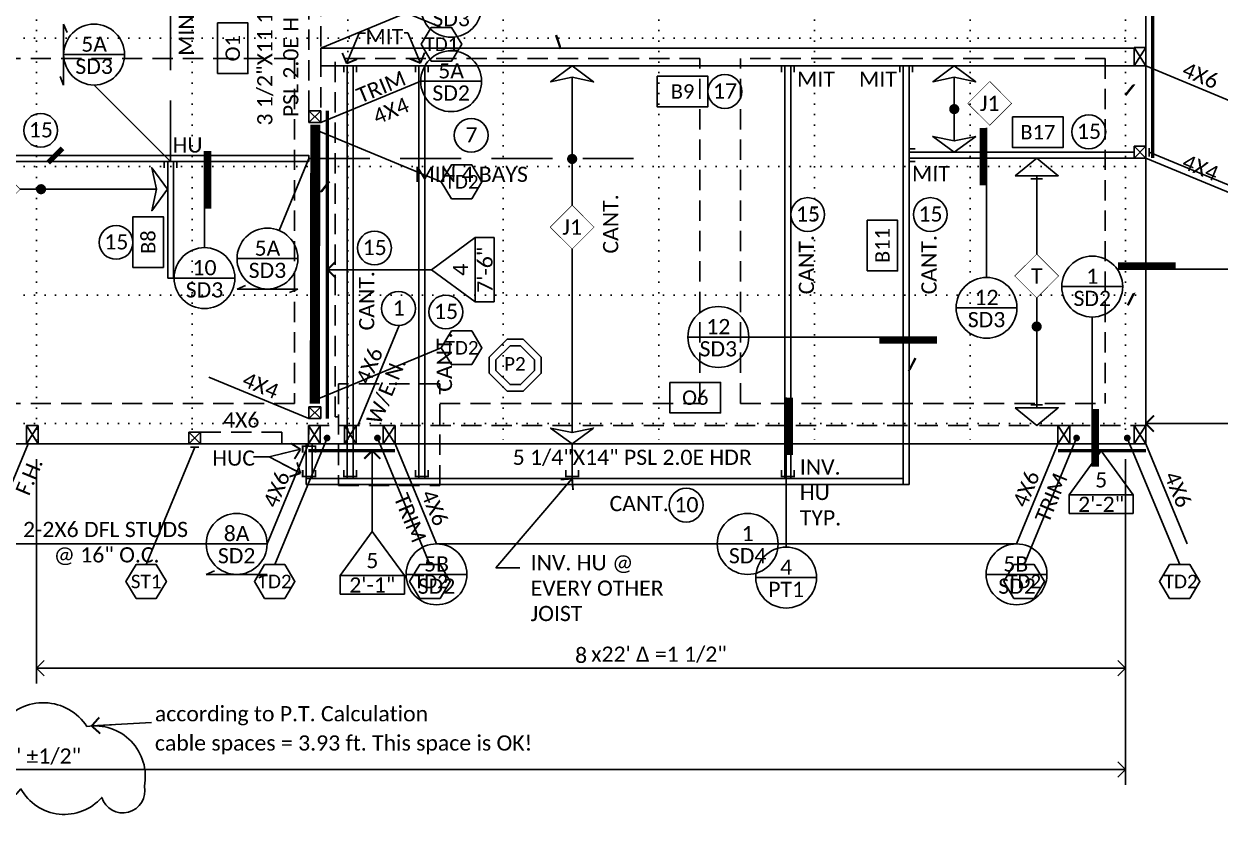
# Model space of a CAD drawing. Header units: inches. Extents: x -4772 to 8114, y -459 to 2752.
# Drawn here: x 2926.5 to 3280.2, y 1798.4 to 2033.5 of the extents above; entities that cross this region are included whole.
import ezdxf
from ezdxf.enums import TextEntityAlignment as Align

# ---------------------------------------------------------------- set-up
doc = ezdxf.new("R2010")
doc.units = ezdxf.units.IN
doc.header["$LTSCALE"] = 24
doc.header["$MEASUREMENT"] = 0
doc.set_wipeout_variables(frame=1)
for name, pattern in [('DASHED', [0.75, 0.5, -0.25]), ('DASHED2', [0.375, 0.25, -0.125]), ('DOT2', [0.125, 0, -0.125])]:
    doc.linetypes.add(name, pattern=pattern)
for name, color, linetype in [('FNDN_CABL', 4, 'DOT2'), ('FNDN_CABL_DIMS', 2, 'Continuous'), ('FNDN_FTNG', 4, 'DASHED2'), ('FNDN_SLAB', 6, 'Continuous'), ('FNDN_TEXT', 2, 'Continuous'), ('FRAME_BEAM', 5, 'Continuous'), ('FRAME_BEAR', 8, 'Continuous'), ('FRAME_BLKG', 3, 'DASHED'), ('FRAME_DROP', 5, 'DASHED'), ('FRAME_HDR', 70, 'Continuous'), ('FRAME_POST', 4, 'Continuous'), ('FRAME_SWALL', 3, 'SWALL'), ('FRAME_SWTXT', 2, 'Continuous'), ('FRAME_TEXT', 2, 'Continuous')]:
    doc.layers.add(name, color=color, linetype=linetype)
doc.styles.add('ARC-TEXT', font='CALIBRI.TTF', dxfattribs={"height": 4.5})
doc.linetypes.add('SWALL', pattern='A,0.25,0.25,["//",ARC-TEXT,S=0.015,R=0,X=0.01,Y=0.01],0.25', length=0.75)
doc.dimstyles.new('post tension', dxfattribs={"dimscale": 48, "dimtxt": 4.5, "dimasz": 0.09375, "dimexe": 0.09375, "dimexo": 0.09375, "dimgap": 0.03125, "dimtad": 1, "dimdec": 4, "dimzin": 3, "dimdsep": 46, "dimlunit": 4, "dimtxsty": 'ARC-TEXT', "dimblk": 'OPEN90', "dimcen": 0.0625, "dimclrd": 1, "dimclre": 2, "dimclrt": 2, "dimadec": 0, "dimazin": 0, "dimtfac": 1, "dimtdec": 4, "dimtmove": 2, "dimatfit": 0, "dimldrblk": 'LEADER-ARROW', "dimfxl": 1, "dimfrac": 2, "dimtzin": 3, "dimarcsym": 0})

# ---------------------------------------------------------------- blocks, each defined once
blk = doc.blocks.new('*U107')
for p, q in [((0, 3.5), (0, 0)), ((3.5, 3.5), (0, 3.5)), ((0, 0), (3.5, 0)), ((3.5, 0), (3.5, 3.5))]:
    blk.add_line(p, q)
at = {"color": 1}
for p, q in [((0, 3.5), (3.5, 0)), ((0, 0), (3.5, 3.5))]:
    blk.add_line(p, q, dxfattribs=at)
blk = doc.blocks.new('*U93')
at = {"color": 1}
blk.add_lwpolyline([(1.86, 3.68, 0.688, 0.688, 0), (0, 0, 0, 0, 0), (66.5, 22.94, 0.688, 0.688, 0), (64.64, 19.26, 0.688, 0.688, 0)], format="xyseb", dxfattribs=at)
blk = doc.blocks.new('*U94')
for p, q in [((6.08, -1.74), (6.08, 1.74)), ((72.92, -1.74), (72.92, 1.74)), ((73.79, 0), (5.21, 0))]:
    blk.add_line(p, q)
for points in [[(5.21, -6.36), (0, 0), (5.21, 6.36)], [(28.47, 0), (34.84, -6.36), (41.2, 0), (34.84, 6.36)], [(73.79, -6.36), (79, 0), (73.79, 6.36)]]:
    blk.add_lwpolyline(points, close=True)
at = {"color": 1, "const_width": 1.5}
blk.add_lwpolyline([(50.53, 0, 1), (49.03, 0, 1)], format="xyb", close=True, dxfattribs=at)
at = {"style": 'ARC-TEXT', "width": 1.00018}
blk.add_attdef('FRM', text='', height=4.5, rotation=90, dxfattribs=at).set_placement((34.84, 0), align=Align.MIDDLE_CENTER)
blk.add_wipeout([(41.2, 0), (34.84, 6.36), (28.47, 0), (34.84, -6.36)])
blk = doc.blocks.new('*U159')
at = {"color": 1}
blk.add_lwpolyline([(2.56, 3.24, 0.688, 0.688, 0), (0, 0, 0, 0, 0), (240.5, 31.92, 0.688, 0.688, 0), (237.94, 28.69, 0.688, 0.688, 0)], format="xyseb", dxfattribs=at)
blk = doc.blocks.new('*U177')
blk.add_line((108.4, 0), (3.35, 0))
for points in [[(4.69, -6.36), (4.69, -6.36), (0, 0), (4.69, 6.36), (4.69, 6.36), (3.35, 0), (4.69, -6.36)], [(41.27, 0), (47.63, -6.36), (53.99, 0), (47.63, 6.36)], [(107.06, 6.36), (107.06, 6.36), (111.75, 0), (107.06, -6.36), (107.06, -6.36), (108.4, 0), (107.06, 6.36)]]:
    blk.add_lwpolyline(points, close=True)
at = {"color": 1, "const_width": 1.5}
blk.add_lwpolyline([(28.24, 0, 1), (26.74, 0, 1)], format="xyb", close=True, dxfattribs=at)
at = {"style": 'ARC-TEXT', "width": 1.00018}
blk.add_attdef('FRM', text='', height=4.5, rotation=90, dxfattribs=at).set_placement((47.63, 0), align=Align.MIDDLE_CENTER)
blk.add_wipeout([(53.99, 0), (47.63, 6.36), (41.27, 0), (47.63, -6.36)])
blk = doc.blocks.new('*U95')
at = {"color": 1}
blk.add_lwpolyline([(-1.31, 3.91, 0.688, 0.688, 0), (0, 0, 0, 0, 0), (57.11, 119.5, 0.688, 0.688, 0), (58.43, 115.59, 0.688, 0.688, 0)], format="xyseb", dxfattribs=at)
blk = doc.blocks.new('*U100')
at = {"color": 1}
blk.add_lwpolyline([(-1.49, 3.85, 0.688, 0.688, 0), (0, 0, 0, 0, 0), (78.5, 185.5, 0.688, 0.688, 0), (79.99, 181.65, 0.688, 0.688, 0)], format="xyseb", dxfattribs=at)
blk = doc.blocks.new('*U102')
blk.add_line((69.97, 0), (3.35, 0))
for points in [[(4.69, -6.36), (4.69, -6.36), (0, 0), (4.69, 6.36), (4.69, 6.36), (3.35, 0), (4.69, -6.36)], [(16.88, 0), (23.24, -6.36), (29.61, 0), (23.24, 6.36)], [(68.63, 6.36), (68.63, 6.36), (73.32, 0), (68.63, -6.36), (68.63, -6.36), (69.97, 0), (68.63, 6.36)]]:
    blk.add_lwpolyline(points, close=True)
at = {"color": 1, "const_width": 1.5}
blk.add_lwpolyline([(36.63, 0, 1), (35.13, 0, 1)], format="xyb", close=True, dxfattribs=at)
at = {"style": 'ARC-TEXT', "width": 1.00018}
blk.add_attdef('FRM', text='', height=4.5, rotation=360, dxfattribs=at).set_placement((23.24, 0), align=Align.MIDDLE_CENTER)
blk.add_wipeout([(29.61, 0), (23.24, 6.36), (16.88, 0), (23.24, -6.36)])
blk = doc.blocks.new('TEC_STICK')
at = {"color": 1}
blk.add_line((-6, 0), (6, 0), dxfattribs=at)
at = {"color": 1, "const_width": 1.5}
blk.add_lwpolyline([(-2.12, -2.12), (2.12, 2.12)], dxfattribs=at)
blk = doc.blocks.new('TEC_BM')
blk.add_lwpolyline([(-7.5, 4.5), (7.5, 4.5), (7.5, -4.5), (-7.5, -4.5), (-7.5, 4.5)])
at = {"style": 'ARC-TEXT', "width": 1.00018}
blk.add_attdef('BM', text='', height=4.27, dxfattribs=at).set_placement((0, 0), align=Align.MIDDLE_CENTER)
blk = doc.blocks.new('TEC_KNOTE')
blk.add_circle((0, 0), 5)
at = {"style": 'ARC-TEXT', "width": 1.00018}
blk.add_attdef('NOTE', text='', height=4.5, dxfattribs=at).set_placement((0.07, 0.16), align=Align.MIDDLE_CENTER)
blk = doc.blocks.new('*U126')
for p, q in [((-3.5, 0), (-3.5, 3.5)), ((-3.5, 3.5), (0, 3.5)), ((0, 0), (-3.5, 0)), ((0, 3.5), (0, 0))]:
    blk.add_line(p, q)
at = {"color": 1}
for p, q in [((0, 3.5), (-3.5, 0)), ((0, 0), (-3.5, 3.5))]:
    blk.add_line(p, q, dxfattribs=at)
blk = doc.blocks.new('*U124')
for p, q in [((0, -1.25), (0, 1.25)), ((0, 0), (34.67, -14.36))]:
    blk.add_line(p, q)
blk = doc.blocks.new('TEC_HD_F')
blk.add_lwpolyline([(-3, -5), (3, -5), (6, 0), (3, 5), (-3, 5), (-6, 0), (-3, -5)])
at = {"style": 'ARC-TEXT'}
blk.add_attdef('HD', text='', height=4, dxfattribs=at).set_placement((0, 0), align=Align.MIDDLE_CENTER)
blk = doc.blocks.new('*U145')
blk.add_line((36, 0), (-8.2, 0))
at = {"const_width": 2}
blk.add_lwpolyline([(8.8, 1), (-8.2, 1)], dxfattribs=at)
blk = doc.blocks.new('TEC_DET')
blk.add_line((-9, 0), (9, 0))
blk.add_circle((0, 0), 9)
at = {"style": 'ARC-TEXT'}
for tag, p in [('NUM', (0, 3.08)), ('SHT', (0, -3.49))]:
    blk.add_attdef(tag, text='', height=4.5, dxfattribs=at).set_placement(p, align=Align.MIDDLE_CENTER)
blk = doc.blocks.new('*U209')
blk.add_line((47.43, 0), (-8.2, 0))
at = {"const_width": 2}
blk.add_lwpolyline([(8.8, 1), (-8.2, 1)], dxfattribs=at)
blk = doc.blocks.new('*U154')
for p, q in [((-3.5, 0), (-3.5, 3.5)), ((-3.5, 3.5), (0, 3.5)), ((0, 0), (-3.5, 0)), ((0, 3.5), (0, 0))]:
    blk.add_line(p, q)
at = {"color": 1}
for p, q in [((0, 3.5), (-3.5, 0)), ((0, 0), (-3.5, 3.5))]:
    blk.add_line(p, q, dxfattribs=at)
blk = doc.blocks.new('*U155')
for p, q in [((0, 3.5), (0, 0)), ((3.5, 3.5), (0, 3.5)), ((0, 0), (3.5, 0)), ((3.5, 0), (3.5, 3.5))]:
    blk.add_line(p, q)
at = {"color": 1}
for p, q in [((0, 3.5), (3.5, 0)), ((0, 0), (3.5, 3.5))]:
    blk.add_line(p, q, dxfattribs=at)
blk = doc.blocks.new('TEC_HDTAG')
blk.add_line((0, 0), (40.5, 0))
at = {"const_width": 1}
blk.add_lwpolyline([(-0.5, 0, 1), (0.5, 0, 1)], format="xyb", close=True, dxfattribs=at)
blk = doc.blocks.new('*U158')
for p, q in [((0, 5.5), (0, 0)), ((3.5, 5.5), (0, 5.5)), ((3.5, 0), (3.5, 5.5)), ((0, 0), (3.5, 0))]:
    blk.add_line(p, q)
at = {"color": 1}
for p, q in [((0, 5.5), (3.5, 0)), ((0, 0), (3.5, 5.5))]:
    blk.add_line(p, q, dxfattribs=at)
blk = doc.blocks.new('*U160')
blk.add_line((22.15, 0), (3.35, 0))
for points in [[(4.69, 10.49), (11.05, 4.13), (17.42, 10.49), (11.05, 16.86)], [(20.81, 6.36), (20.81, 6.36), (25.5, 0), (20.81, -6.36), (20.81, -6.36), (22.15, 0), (20.81, 6.36)]]:
    blk.add_lwpolyline(points, close=True)
at = {"color": 1, "const_width": 1.5}
blk.add_lwpolyline([(13.5, 0, 1), (12, 0, 1)], format="xyb", close=True, dxfattribs=at)
at = {"style": 'ARC-TEXT', "width": 1.00018}
blk.add_attdef('FRM', text='', height=4.5, rotation=90, dxfattribs=at).set_placement((11.05, 10.49), align=Align.MIDDLE_CENTER)
blk.add_wipeout([(17.42, 10.49), (11.05, 16.86), (4.69, 10.49), (11.05, 4.13)])
blk.add_lwpolyline([(4.69, -6.36), (4.69, -6.36), (0, 0), (4.69, 6.36), (4.69, 6.36), (3.35, 0), (4.69, -6.36)], close=True)
blk = doc.blocks.new('*U161')
for p, q in [((0, 5.5), (0, 0)), ((3.5, 5.5), (0, 5.5)), ((3.5, 0), (3.5, 5.5)), ((0, 0), (3.5, 0))]:
    blk.add_line(p, q)
at = {"color": 1}
for p, q in [((0, 5.5), (3.5, 0)), ((0, 0), (3.5, 5.5))]:
    blk.add_line(p, q, dxfattribs=at)
blk = doc.blocks.new('*U162')
for p, q in [((-3.5, 0), (-3.5, 5.5)), ((-3.5, 5.5), (0, 5.5)), ((0, 5.5), (0, 0)), ((0, 0), (-3.5, 0))]:
    blk.add_line(p, q)
at = {"color": 1}
for p, q in [((0, 5.5), (-3.5, 0)), ((0, 0), (-3.5, 5.5))]:
    blk.add_line(p, q, dxfattribs=at)
blk = doc.blocks.new('TEC_PAD')
blk.add_lwpolyline([(-7.7, 2.38), (-2.38, 7.7), (2.38, 7.7), (7.7, 2.38), (7.7, -2.38), (2.38, -7.7), (-2.38, -7.7), (-7.7, -2.38), (-7.7, 2.38)])
blk.add_lwpolyline([(-5.7, 1.55), (-1.55, 5.7), (1.55, 5.7), (5.7, 1.55), (5.7, -1.55), (1.55, -5.7), (-1.55, -5.7), (-5.7, -1.55)], close=True)
at = {"style": 'ARC-TEXT'}
blk.add_attdef('PAD', text='', height=4, dxfattribs=at).set_placement((-0.1, -1.6), align=Align.CENTER)
blk = doc.blocks.new('TEC_DRAG')
at = {"color": 3}
for p, q in [((-9, 0), (-6.52, 1.03)), ((9, 0), (6.52, -1.03))]:
    blk.add_line(p, q, dxfattribs=at)
blk.add_line((-9, 0), (9, 0))
blk = doc.blocks.new('*U175')
blk.add_line((20.36, 0), (-8.2, 0))
at = {"const_width": 2}
blk.add_lwpolyline([(8.8, 1), (-8.2, 1)], dxfattribs=at)
blk = doc.blocks.new('*U125')
for p, q in [((0, 5.5), (0, 0)), ((3.5, 5.5), (0, 5.5)), ((3.5, 0), (3.5, 5.5)), ((0, 0), (3.5, 0))]:
    blk.add_line(p, q)
at = {"color": 1}
for p, q in [((0, 5.5), (3.5, 0)), ((0, 0), (3.5, 5.5))]:
    blk.add_line(p, q, dxfattribs=at)
blk = doc.blocks.new('_Open90')
at = {"color": 0, "linetype": 'ByBlock', "lineweight": -2}
for p, q in [((0, 0), (-1, 0)), ((-0.5, 0.5), (0, 0)), ((0, 0), (-0.5, -0.5))]:
    blk.add_line(p, q, dxfattribs=at)
blk = doc.blocks.new('LEADER-ARROW')
at = {"color": 1}
blk.add_line((0, 0), (-1.3, 0), dxfattribs=at)
at = {"color": 1, "const_width": 0.125}
for points in [[(0, 0), (-0.53, 0.53)], [(0, 0), (-0.53, -0.53)]]:
    blk.add_lwpolyline(points, dxfattribs=at)
blk = doc.blocks.new('*U194')
for p, q in [((0, 5.5), (0, 0)), ((3.5, 5.5), (0, 5.5)), ((3.5, 0), (3.5, 5.5)), ((0, 0), (3.5, 0))]:
    blk.add_line(p, q)
at = {"color": 1}
for p, q in [((0, 5.5), (3.5, 0)), ((0, 0), (3.5, 5.5))]:
    blk.add_line(p, q, dxfattribs=at)
blk = doc.blocks.new('*U115')
for p, q in [((13, 9.5), (18.59, 9.5)), ((18.59, -9.5), (18.59, 9.5)), ((13, -9.5), (18.59, -9.5))]:
    blk.add_line(p, q)
at = {"flags": 128}
blk.add_lwpolyline([(13, -9.5), (13, 9.5), (0, 0)], close=True, dxfattribs=at)
at = {"style": 'ARC-TEXT'}
for tag, p in [('LENGTH', (15.85, 0)), ('NUM', (8.63, 0)), ('REF', (21.77, 0))]:
    blk.add_attdef(tag, text='', height=4.5, rotation=90, dxfattribs=at).set_placement(p, align=Align.MIDDLE_CENTER)
blk = doc.blocks.new('*U195')
for p, q in [((-3.5, 0), (-3.5, 5.5)), ((-3.5, 5.5), (0, 5.5)), ((0, 5.5), (0, 0)), ((0, 0), (-3.5, 0))]:
    blk.add_line(p, q)
at = {"color": 1}
for p, q in [((0, 5.5), (-3.5, 0)), ((0, 0), (-3.5, 5.5))]:
    blk.add_line(p, q, dxfattribs=at)
blk = doc.blocks.new('*U197')
for p, q in [((0, 3.5), (0, 0)), ((3.5, 3.5), (0, 3.5)), ((0, 0), (3.5, 0)), ((3.5, 0), (3.5, 3.5))]:
    blk.add_line(p, q)
at = {"color": 1}
for p, q in [((0, 3.5), (3.5, 0)), ((0, 0), (3.5, 3.5))]:
    blk.add_line(p, q, dxfattribs=at)
blk = doc.blocks.new('cb22')
at = {"style": 'ARC-TEXT'}
blk.add_text('x22\' Δ =1 1/2"', height=4.5, dxfattribs=at).set_placement((-24.01, 1.45))
blk = doc.blocks.new('*D233')
at = {"layer": 'DEFPOINTS', "color": 0, "transparency": 16777216}
for p in [(2930.3, 1909.31), (3252.3, 1909.31), (2930.3, 1842.99)]:
    blk.add_point(p, dxfattribs=at)
at = {"layer": 'FNDN_CABL_DIMS', "color": 2, "lineweight": -2, "transparency": 16777216}
for p, q in [((2930.3, 1904.81), (2930.3, 1838.49)), ((3252.3, 1904.81), (3252.3, 1838.49))]:
    blk.add_line(p, q, dxfattribs=at)
at = {"layer": 'FNDN_CABL_DIMS', "color": 1, "lineweight": -2, "transparency": 16777216}
blk.add_line((3247.8, 1842.99), (2934.8, 1842.99), dxfattribs=at)
at = {"layer": 'FNDN_CABL_DIMS', "color": 1, "lineweight": -2, "transparency": 16777216, "xscale": 4.5, "yscale": 4.5, "zscale": 4.5, "rotation": 180}
blk.add_blockref('_Open90', (2930.3, 1842.99), dxfattribs=at)
at = {"layer": 'FNDN_CABL_DIMS', "color": 1, "lineweight": -2, "transparency": 16777216, "xscale": 4.5, "yscale": 4.5, "zscale": 4.5}
blk.add_blockref('_Open90', (3252.3, 1842.99), dxfattribs=at)
at = {"layer": 'FNDN_CABL_DIMS', "color": 2, "transparency": 16777216, "insert": (3091.3, 1846.78), "char_height": 4.5, "attachment_point": 5, "style": 'ARC-TEXT'}
blk.add_mtext('8', dxfattribs=at)
blk = doc.blocks.new('*D238')
at = {"layer": 'DEFPOINTS', "color": 0, "transparency": 16777216}
for p in [(2562.3, 1909.31), (3252.3, 1909.31), (2562.3, 1813.07)]:
    blk.add_point(p, dxfattribs=at)
at = {"layer": 'FNDN_CABL_DIMS', "color": 2, "lineweight": -2, "transparency": 16777216}
for p, q in [((2562.3, 1904.81), (2562.3, 1808.57)), ((3252.3, 1904.81), (3252.3, 1808.57))]:
    blk.add_line(p, q, dxfattribs=at)
at = {"layer": 'FNDN_CABL_DIMS', "color": 1, "lineweight": -2, "transparency": 16777216}
blk.add_line((3247.8, 1813.07), (2566.8, 1813.07), dxfattribs=at)
at = {"layer": 'FNDN_CABL_DIMS', "color": 1, "lineweight": -2, "transparency": 16777216, "xscale": 4.5, "yscale": 4.5, "zscale": 4.5, "rotation": 180}
blk.add_blockref('_Open90', (2562.3, 1813.07), dxfattribs=at)
at = {"layer": 'FNDN_CABL_DIMS', "color": 1, "lineweight": -2, "transparency": 16777216, "xscale": 4.5, "yscale": 4.5, "zscale": 4.5}
blk.add_blockref('_Open90', (3252.3, 1813.07), dxfattribs=at)
at = {"layer": 'FNDN_CABL_DIMS', "color": 2, "transparency": 16777216, "insert": (2907.3, 1816.89), "char_height": 4.5, "attachment_point": 5, "style": 'ARC-TEXT'}
blk.add_mtext('15 SPACE AT 3\'-10" %%P1/2"', dxfattribs=at)

msp = doc.modelspace()

# ---------------------------------------------------------------- linework, layer by layer
at = {"layer": 'FNDN_CABL'}
for points in [[(2976.29679, 2149.31243), (2976.29679, 1909.31243)], [(3022.29679, 2149.31243), (3022.29679, 1909.31243)], [(3068.29679, 2149.31243), (3068.29679, 1909.31243)], [(3114.29679, 2149.31243), (3114.29679, 1909.31243)], [(3160.29679, 2149.31243), (3160.29679, 1909.31243)], [(3252.29679, 2149.31243), (3252.29679, 1909.31243)], [(3258.29679, 2029.31243), (2556.29679, 2029.31243)]]:
    msp.add_lwpolyline(points, dxfattribs=at)
at = {"layer": 'FNDN_FTNG'}
for p, q in [((3006.54679, 2023.31243), (2864.42522, 2023.31243)), ((3006.54679, 2023.31243), (3006.54679, 1921.31243)), ((3018.54679, 1917.31243), (3018.54679, 2023.31243)), ((3126.42179, 2023.31243), (3018.54679, 2023.31243)), ((3126.42179, 1921.31243), (3126.42179, 2023.31243)), ((3138.42179, 1921.31243), (3138.42179, 2023.31243)), ((3246.29679, 2023.31243), (3138.42179, 2023.31243)), ((3246.29679, 2023.31243), (3246.29679, 1921.31243)), ((3006.54679, 1921.31243), (2897.76735, 1921.31243)), ((3018.54679, 1917.31243), (3019.54679, 1917.31243))]:
    msp.add_line(p, q, dxfattribs=at)
msp.add_lwpolyline([(3049.54679, 1927.06243), (3019.54679, 1927.06243), (3019.54679, 1897.06243), (3049.54679, 1897.06243)], close=True, dxfattribs=at)
at = {"layer": 'FNDN_SLAB'}
msp.add_line((3258.29679, 2149.31243), (3258.29679, 1909.31243), dxfattribs=at)
at = {"layer": 'FNDN_TEXT', "color": 6}
msp.add_lwpolyline([(2894.46485, 1827.02776, 0.52056705), (2869.27416, 1823.25187, 0.52056705), (2869.27416, 1823.25187, 0.52056705), (2862.34672, 1823.56653, 0.52056705), (2852.9002, 1801.22578, 0.52056705), (2852.9002, 1801.22578, 0.529209478), (2875.57182, 1809.22069, 0.52056705), (2875.57182, 1809.22069, 0.52056705), (2900.76254, 1808.90603, 0.52056705), (2900.76254, 1808.90603, 0.52056705), (2925.63833, 1807.33274, 0.52056705), (2925.63833, 1807.33274, 0.52056705), (2949.5695, 1804.81546, 0.52056705), (2949.5695, 1804.81546, 0.95971887), (2962.16485, 1808.14827, 0.52056705), (2962.16485, 1808.14827, 0.52056705), (2945.16113, 1825.76914, 0.52056705), (2945.16113, 1825.76914, 0.52056705), (2919.97044, 1826.71311, 0.52056705), (2919.97044, 1826.71311, 0.52056705)], format="xyb", close=True, dxfattribs=at)
at = {"layer": 'FRAME_BEAR', "linetype": 'Continuous', "const_width": 3}
msp.add_lwpolyline([(3012.71109, 2003.71226), (3012.54679, 1921.22445)], dxfattribs=at)
at = {"layer": 'FRAME_BLKG', "linetype": 'DASHED', "ltscale": 1.5}
msp.add_line((2969.92179, 1992.81243), (2969.92179, 2088.81243), dxfattribs=at)
at = {"layer": 'FRAME_DROP', "linetype": 'DASHED2'}
for points in [[(3014.29679, 2041.81243), (3014.29679, 2007.81243), (3010.79679, 2007.81243), (3010.79679, 2041.81243), (3014.29679, 2041.81243)], [(3010.79679, 1914.81243), (3258.29679, 1914.81243), (3258.29679, 1909.31243), (3010.6863, 1909.31243), (3010.79679, 1914.81243)]]:
    msp.add_lwpolyline(points, dxfattribs=at)
at = {"layer": 'FRAME_HDR'}
for points in [[(3022.17179, 1899.06243), (3022.17179, 2021.06243), (3023.92179, 2021.06243), (3023.92179, 1899.06243), (3022.17179, 1899.06243)], [(3045.04674, 1899.06243), (3045.04674, 2021.06243), (3043.29674, 2021.06243), (3043.29674, 1899.06243), (3045.04674, 1899.06243)], [(3153.29697, 1899.06243), (3153.29697, 2021.06243), (3151.54697, 2021.06243), (3151.54697, 1899.06243), (3153.29697, 1899.06243)], [(3188.29679, 1897.31243), (3188.29679, 2021.06243), (3186.54679, 2021.06243), (3186.54679, 1897.31243), (3188.29679, 1897.31243)], [(3010.79679, 1992.81243), (2895.7263, 1992.81243), (2895.7263, 1994.56243), (3010.79679, 1994.56243), (3010.79679, 1992.81243)], [(2969.04679, 1958.31243), (2969.04679, 1992.81243), (2970.79679, 1992.81243), (2970.79679, 1958.31243), (2969.04679, 1958.31243)], [(3010.04679, 1899.06243), (3010.04679, 1909.3077), (3011.79679, 1909.3077), (3011.79679, 1899.06243), (3010.04679, 1899.06243)], [(3010.04679, 1897.31243), (3186.54679, 1897.31243), (3186.54679, 1899.06243), (3010.04679, 1899.06243), (3010.04679, 1897.31243)]]:
    msp.add_lwpolyline(points, dxfattribs=at)
at = {"layer": 'FRAME_HDR', "linetype": 'DASHED2'}
msp.add_lwpolyline([(2978.79679, 1912.81243), (3002.79679, 1912.81243), (3002.79679, 1909.31243), (2978.79679, 1909.31243), (2978.79679, 1912.81243)], dxfattribs=at)
at = {"layer": 'FRAME_SWALL', "linetype": 'DASHED2', "const_width": 1}
for points in [[(3260.29679, 1993.81243), (3260.29679, 2149.31243)], [(3016.29679, 2007.81243), (3016.29679, 1916.81243)], [(3010.6863, 1907.31243), (3036.29679, 1907.31243)], [(3232.29679, 1907.31243), (3258.29679, 1907.31243)]]:
    msp.add_lwpolyline(points, dxfattribs=at)
at = {"layer": 'FRAME_TEXT'}
for p, q in [((3014.29679, 2026.31243), (3043.86094, 2038.5583)), ((3258.29679, 2021.06243), (3287.86094, 2008.81656)), ((3014.29679, 2004.31243), (3043.86094, 2016.5583)), ((2969.92179, 1992.81243), (2947.29437, 2015.43985)), ((3010.79679, 1993.68743), (3001.99507, 1972.4382)), ((3258.29679, 1993.81243), (3287.86094, 1981.56656)), ((3037.54266, 1944.37658), (3025.29679, 1914.81243)), ((3010.79679, 1916.81243), (2981.23265, 1929.0583)), ((2927.79679, 1909.31243), (2921.67386, 1894.53036)), ((2998.44043, 1879.74829), (3010.6863, 1909.31243)), ((3010.6863, 1909.31243), (2998.44043, 1879.74829)), ((3036.29679, 1909.31243), (3048.54266, 1879.74829)), ((3232.29679, 1909.31243), (3220.05092, 1879.74829)), ((3258.29679, 1909.31243), (3270.54266, 1879.74829)), ((2880.55092, 1879.74829), (2998.44043, 1879.74829)), ((3048.54266, 1879.74829), (3220.05092, 1879.74829))]:
    msp.add_line(p, q, dxfattribs=at)
at = {"layer": 'FRAME_TEXT', "const_width": 0.5}
for points in [[(3024.92179, 2019.18743), (3024.92179, 2021.06243), (3021.17179, 2021.06243), (3021.17179, 2019.18743)], [(3046.04674, 2019.18743), (3046.04674, 2021.06243), (3042.29674, 2021.06243), (3042.29674, 2019.18743)], [(3154.29697, 2019.18743), (3154.29697, 2021.06243), (3150.54697, 2021.06243), (3150.54697, 2019.18743)], [(3189.29679, 2019.18743), (3189.29679, 2021.06243), (3185.54679, 2021.06243), (3185.54679, 2019.18743)], [(3190.17179, 1996.56243), (3188.29679, 1996.56243), (3188.29679, 1992.81243), (3190.17179, 1992.81243)], [(3008.96853, 1906.77509), (3008.96853, 1908.65009), (3012.71853, 1908.65009), (3012.71853, 1906.77509)], [(3008.96853, 1901.59505), (3008.96853, 1899.72005), (3012.71853, 1899.72005), (3012.71853, 1901.59505)], [(3021.17179, 1901.59505), (3021.17179, 1899.72005), (3024.92179, 1899.72005), (3024.92179, 1901.59505)], [(3042.29674, 1901.59505), (3042.29674, 1899.72005), (3046.04674, 1899.72005), (3046.04674, 1901.59505)], [(3086.77058, 1901.59505), (3086.77058, 1899.72005), (3090.52058, 1899.72005), (3090.52058, 1901.59505)], [(3150.54697, 1901.59505), (3150.54697, 1899.72005), (3154.29697, 1899.72005), (3154.29697, 1901.59505)]]:
    msp.add_lwpolyline(points, dxfattribs=at)

# ---------------------------------------------------------------- block references
at = {"layer": 'FNDN_CABL_DIMS'}
msp.add_blockref('cb22', (3118.29679, 1843.45364), dxfattribs=at)
at = {"layer": 'FNDN_TEXT'}
for name, p, rotation in [('TEC_HDTAG', (3012.58164, 2047.98693), 337.4999999999998), ('TEC_HDTAG', (3012.54679, 2002.31243), 337.5000000053806), ('*U145', (3151.93376, 1914.80013), 270), ('TEC_HDTAG', (3016.1863, 1911.06243), 247.5000000034912), ('TEC_HDTAG', (3237.79679, 1911.06243), 247.5000000000003), ('*U124', (2977.04679, 1908.31243), 270.0000000048457)]:
    msp.add_blockref(name, p, dxfattribs=dict(at, rotation=rotation))
for name, p, values in [('TEC_HD_F', (3049.99876, 2027.48825), {'HD': 'TD1'}), ('TEC_HD_F', (3055.96391, 1986.81375), {'HD': 'TD2'}), ('TEC_PAD', (3071.82687, 1932.58473), {'PAD': 'P2'}), ('TEC_DET', (3151.93376, 1869.80013), {'NUM': '4', 'SHT': 'PT1'}), ('TEC_HD_F', (2962.6872, 1868.64531), {'HD': 'ST1'}), ('TEC_HD_F', (3000.68762, 1868.64531), {'HD': 'TD2'}), ('TEC_HD_F', (3222.29811, 1868.64531), {'HD': 'TD2'})]:
    msp.add_blockref(name, p, dxfattribs=at).add_auto_attribs(values)
msp.add_blockref('*U124', (3259.29679, 1995.56243), dxfattribs=at)
ref = msp.add_blockref('TEC_HD_F', (3055.96391, 1937.76527), dxfattribs=dict(at, xscale=-1, rotation=180))
ref.add_attrib('HD', 'TD2', dxfattribs={"layer": '0', "height": 4, "style": 'ARC-TEXT'}).set_placement((3055.96391, 1937.74373), align=Align.MIDDLE_CENTER)
at = {"layer": 'FNDN_TEXT', "xscale": -1}
for p, rotation in [((3012.54679, 1922.26659), 202.4999999946195), ((3031.08568, 1911.06243), 112.4999999965087), ((3252.79679, 1911.06243), 112.4999999999997)]:
    msp.add_blockref('TEC_HDTAG', p, dxfattribs=dict(at, rotation=rotation))
at = {"layer": 'FNDN_TEXT'}
ref = msp.add_blockref('TEC_HD_F', (3046.58436, 1868.64531), dxfattribs=dict(at, xscale=-1))
ref.add_attrib('HD', 'TD2', dxfattribs={"layer": '0', "height": 4, "style": 'ARC-TEXT'}).set_placement((3046.88897, 1868.64531), align=Align.MIDDLE_CENTER)
ref = msp.add_blockref('TEC_HD_F', (3268.29547, 1868.64531), dxfattribs=dict(at, xscale=-1))
ref.add_attrib('HD', 'TD2', dxfattribs={"layer": '0', "height": 4, "style": 'ARC-TEXT'}).set_placement((3268.60009, 1868.64531), align=Align.MIDDLE_CENTER)
at = {"layer": 'FRAME_POST'}
for name, p, rotation in [('*U161', (3254.79679, 2021.06243), 359.9999999999963), ('*U154', (3014.29679, 2007.81243), 90.00000000538066), ('*U197', (3258.29679, 1993.81243), 90), ('*U155', (3014.29679, 1916.81243), 90.00000000538066), ('*U194', (3010.6863, 1909.31243), 3.491587484873197e-09), ('*U158', (3021.29679, 1909.31243), 1.149625634834711e-07), ('*U126', (2978.79679, 1909.31243), 4.845638668303297e-09)]:
    msp.add_blockref(name, p, dxfattribs=dict(at, rotation=rotation))
for name, p in [('*U107', (3254.79679, 1993.81243)), ('*U125', (2927.29679, 1909.31243)), ('*U162', (3036.29679, 1909.31243)), ('*U195', (3258.29679, 1909.31243))]:
    msp.add_blockref(name, p, dxfattribs=at)
at = {"layer": 'FRAME_SWTXT'}
msp.add_blockref('*U115', (3047.0201, 1960.81243), dxfattribs=at).add_auto_attribs({'NUM': '4', 'LENGTH': '7\'-6"'})
for p, rotation, values in [((3245.07124, 1907.31243), 270, {'NUM': '5', 'LENGTH': '2\'-2"'}), ((3029.55174, 1883.45629), 270.0000000034916, {'NUM': '5', 'LENGTH': '2\'-1"'})]:
    msp.add_blockref('*U115', p, dxfattribs=dict(at, rotation=rotation)).add_auto_attribs(values)
at = {"layer": 'FRAME_TEXT'}
for name, p in [('*U100', (2920.46609, 1958.31243)), ('*U95', (3085.18356, 2026.31243)), ('*U145', (3258.29679, 1960.97421)), ('TEC_DRAG', (2998.55092, 1955.12329)), ('*U93', (3188.29679, 1931.02121))]:
    msp.add_blockref(name, p, dxfattribs=at)
for name, p, values in [('TEC_DET', (3052.86094, 2038.5583), {'NUM': '2B', 'SHT': 'SD3'}), ('TEC_DET', (2947.29437, 2024.43985), {'NUM': '5A', 'SHT': 'SD3'}), ('TEC_DET', (3052.86094, 2016.5583), {'NUM': '5A', 'SHT': 'SD2'}), ('TEC_BM', (3121.28359, 2013.51967), {'BM': 'B9'}), ('TEC_KNOTE', (3133.78359, 2013.51967), {'NOTE': '17'}), ('TEC_KNOTE', (2931.49112, 2002.03339), {'NOTE': '15'}), ('TEC_KNOTE', (3058.79679, 2000.56243), {'NOTE': '7'}), ('TEC_BM', (3226.34238, 2001.49448), {'BM': 'B17'}), ('TEC_KNOTE', (3241.40828, 2001.59851), {'NOTE': '15'}), ('TEC_KNOTE', (3158.30569, 1977.13037), {'NOTE': '15'}), ('TEC_KNOTE', (3194.54473, 1977.13037), {'NOTE': '15'}), ('TEC_KNOTE', (2953.79258, 1968.90329), {'NOTE': '15'}), ('TEC_DET', (2998.55092, 1964.12329), {'NUM': '5A', 'SHT': 'SD3'}), ('TEC_KNOTE', (3030.18374, 1967.2507), {'NOTE': '15'}), ('TEC_DET', (2979.93851, 1958.34529), {'NUM': '10', 'SHT': 'SD3'}), ('TEC_KNOTE', (3037.28845, 1949.37011), {'NOTE': '1'}), ('TEC_KNOTE', (3051.28422, 1948.33274), {'NOTE': '15'}), ('TEC_DET', (3131.8707, 1940.92876), {'NUM': '12', 'SHT': 'SD3'}), ('TEC_BM', (3125.06198, 1923.00447), {'BM': 'O6'}), ('TEC_KNOTE', (3122.37613, 1891.20264), {'NOTE': '10'}), ('TEC_DET', (2989.44043, 1879.74829), {'NUM': '8A', 'SHT': 'SD2'}), ('TEC_DET', (3140.54002, 1879.74829), {'NUM': '1', 'SHT': 'SD4'}), ('TEC_DET', (3048.54266, 1870.74829), {'NUM': '5B', 'SHT': 'SD2'})]:
    msp.add_blockref(name, p, dxfattribs=at).add_auto_attribs(values)
at = {"layer": 'FRAME_TEXT', "rotation": 90}
for p, values in [((2988.28863, 2026.30544), {'BM': 'O1'}), ((2963.29258, 1968.98276), {'BM': 'B8'}), ((3180.39427, 1967.97153), {'BM': 'B11'})]:
    msp.add_blockref('TEC_BM', p, dxfattribs=at).add_auto_attribs(values)
at = {"layer": 'FRAME_TEXT'}
for name, p, rotation in [('TEC_DRAG', (2938.29437, 2024.43985), 90), ('*U175', (2979.93851, 1987.70191), 270), ('*U209', (3188.29679, 1940.92876), 180), ('TEC_DRAG', (2989.44043, 1870.74829), 180)]:
    msp.add_blockref(name, p, dxfattribs=dict(at, rotation=rotation))
at = {"layer": 'FRAME_TEXT', "xscale": -1}
for p, rotation in [((3211.18723, 1994.55418), 90), ((3242.4388, 1910.83558), 270)]:
    msp.add_blockref('*U145', p, dxfattribs=dict(at, rotation=rotation))
at = {"layer": 'FRAME_TEXT'}
ref = msp.add_blockref('TEC_DET', (3220.05092, 1870.74829), dxfattribs=dict(at, xscale=-1))
ref.add_attrib('NUM', '5B', dxfattribs={"layer": '0', "height": 4.5, "style": 'ARC-TEXT'}).set_placement((3219.82246, 1873.82933), align=Align.MIDDLE_CENTER)
ref.add_attrib('SHT', 'SD2', dxfattribs={"layer": '0', "height": 4.5, "style": 'ARC-TEXT'}).set_placement((3220.19977, 1867.26136), align=Align.MIDDLE_CENTER)

# ---------------------------------------------------------------- texts
at = {"layer": 'FNDN_TEXT', "color": 6, "style": 'ARC-TEXT'}
for s, p in [('according to P.T. Calculation ', (2965.27444, 1827.30016)), ('cable spaces = 3.93 ft. This space is OK!', (2965.27444, 1818.64632))]:
    msp.add_text(s, height=4.5, dxfattribs=at).set_placement(p)
at = {"layer": 'FRAME_TEXT', "style": 'ARC-TEXT'}
for s, rotation, p in [('MIN 4 BAYS', 90, (2978.17179, 2040.81243)), ('3 1/2"X11 1/4"', 90, (3001.36794, 2024.81243)), ('PSL 2.0E HDR', 90, (3009.05798, 2024.81243)), ('TRIM', 22.5, (3033.52889, 2011.58736)), ('4X6', 337.5, (3273.07886, 2014.9395)), ('4X4', 22.5, (3036.45576, 2004.52128)), ('4X4', 337.5, (3273.07886, 1987.6895)), ('CANT.', 90, (3103.62078, 1974.36584)), ('4X6', 67.5, (3032.04179, 1931.09629)), ('W/E.N.', 67.5, (3036.99176, 1923.64325)), ('4X4', 337.5, (2995.17275, 1923.28412)), ('F.H.', 67.5, (2931.4091, 1898.32661)), ('4X6', 67.5, (3004.56336, 1894.53036)), ('4X6', 67.5, (3226.21757, 1894.6359)), ('TRIM', 67.5, (3233.64308, 1892.02474)), ('4X6', 292.5, (3264.4343, 1894.49518)), ('TRIM', 292.5, (3037.4201, 1886.06259)), ('4X6', 292.5, (3044.68136, 1889.0703))]:
    msp.add_text(s, height=4.5, rotation=rotation, dxfattribs=at).set_placement(p, align=Align.BOTTOM_CENTER)
for s, p in [('MIT', (3027.51182, 2027.50655)), ('MIT', (3155.13063, 2014.91984)), ('MIT', (3173.47226, 2014.91984)), ('HU', (2970.49381, 1995.44272)), ('MIT', (3189.14132, 1986.97723)), ('CANT. ', (3099.71419, 1889.43859))]:
    msp.add_text(s, height=4.5, dxfattribs=at).set_placement(p)
for s, p in [('MIN 4 BAYS', (3058.79679, 1985.43743)), ('4X6', (2990.79679, 1912.81243)), ('5 1/4"X14" PSL 2.0E HDR', (3106.3971, 1901.76222))]:
    msp.add_text(s, height=4.5, dxfattribs=at).set_placement(p, align=Align.BOTTOM_CENTER)
for p in [(3160.15711, 1953.55353), (3196.39615, 1953.55353), (3030.13041, 1942.88355), (3053.13564, 1924.7559)]:
    msp.add_text('CANT. ', height=4.5, rotation=90, dxfattribs=at).set_placement(p)
at = {"layer": 'FRAME_TEXT', "char_height": 4.5, "attachment_point": 1, "style": 'ARC-TEXT'}
for s, width, insert in [('HUC', 6.5342096, (2982.24853, 1907.38004)), ('INV.\\PHU\\PTYP.', 6.5081635, (3155.96878, 1904.72684)), ('\\pi0.97723;2-2X6 DFL STUDS \\P\\pi10.052;@ 16" O.C.', 50.6167644, (2925.30176, 1886.27612)), ('INV. HU @ EVERY OTHER JOIST', 45.867842, (3076.38168, 1876.43348))]:
    msp.add_mtext_dynamic_manual_height_columns(s, width=width, gutter_width=22.5, heights=[0], dxfattribs=dict(at, insert=insert))

# ---------------------------------------------------------------- leaders
at = {"layer": 'FNDN_CABL_DIMS'}
msp.add_leader([(3258.29679, 1915.31243), (3328.37419, 1915.31243)], dimstyle='post tension', dxfattribs=at)
at = {"layer": 'FNDN_TEXT', "color": 6}
msp.add_leader([(2946.56793, 1825.92359), (2964.23718, 1826.9891)], dimstyle='post tension', override={"dimgap": 0.03125, "dimtad": 0}, dxfattribs=at)
at = {"layer": 'FRAME_SWTXT'}
for points in [[(3016.29679, 1960.81243), (3047.0201, 1960.81243)], [(3029.55174, 1907.31243), (3029.55174, 1883.45629)]]:
    msp.add_leader(points, dimstyle='post tension', override={"dimgap": 0.03125, "dimtad": 0}, dxfattribs=at)
at = {"layer": 'FRAME_TEXT'}
for points in [[(3021.96955, 2021.80506), (3025.67628, 2030.75388), (3027.56339, 2030.75388)], [(3043.76756, 2021.93423), (3040.06083, 2030.88305), (3039.01505, 2030.88305)], [(3008.30644, 1907.73322), (2999.03505, 1905.51044), (2994.4266, 1905.51044)], [(3008.30644, 1900.63691), (2999.03505, 1905.51044), (2994.4266, 1905.51044)], [(3088.64558, 1899.06243), (3066.0431, 1872.7079), (3073.21873, 1872.7079)]]:
    msp.add_leader(points, dimstyle='post tension', override={"dimgap": 0.03125, "dimtad": 0}, dxfattribs=at)

# ---------------------------------------------------------------- next in the draw order: block references
at = {"layer": 'FRAME_TEXT', "rotation": 270}
msp.add_blockref('*U94', (3226.00466, 1993.81243), dxfattribs=at).add_auto_attribs({'FRM': 'T'})
at = {"layer": 'FRAME_TEXT'}
msp.add_blockref('*U102', (2895.7263, 1984.62892), dxfattribs=at).add_auto_attribs({'FRM': 'J1'})

# ---------------------------------------------------------------- next in the draw order: linework, layer by layer
at = {"layer": 'FNDN_CABL'}
msp.add_lwpolyline([(2930.29679, 2149.31243), (2930.29679, 1909.31243)], dxfattribs=at)
at = {"layer": 'FNDN_FTNG'}
msp.add_line((3138.42179, 1921.31243), (3246.29679, 1921.31243), dxfattribs=at)
at = {"layer": 'FRAME_HDR'}
msp.add_lwpolyline([(3254.79679, 1993.81243), (3188.29679, 1993.81243), (3188.29679, 1995.56243), (3254.79679, 1995.56243), (3254.79679, 1993.81243)], dxfattribs=at)
at = {"layer": 'FRAME_TEXT', "const_width": 0.5}
msp.add_lwpolyline([(2971.79679, 1990.93743), (2971.79679, 1992.81243), (2968.04679, 1992.81243), (2968.04679, 1990.93743)], dxfattribs=at)

# ---------------------------------------------------------------- next in the draw order: block references
at = {"layer": 'FRAME_POST'}
msp.add_blockref('*U162', (3235.79679, 1909.31243), dxfattribs=at)
at = {"layer": 'FRAME_TEXT'}
for name, p in [('*U159', (3014.29679, 1983.7062)), ('TEC_STICK', (2935.81731, 1994.58889))]:
    msp.add_blockref(name, p, dxfattribs=at)
for p, values in [((3242.4388, 1955.83558), {'NUM': '1', 'SHT': 'SD2'}), ((3211.18723, 1949.55418), {'NUM': '12', 'SHT': 'SD3'})]:
    msp.add_blockref('TEC_DET', p, dxfattribs=at).add_auto_attribs(values)

# ---------------------------------------------------------------- next in the draw order: block references
at = {"layer": 'FRAME_TEXT', "rotation": 270.0000000080107}
msp.add_blockref('*U177', (3088.64558, 2021.06243), dxfattribs=at).add_auto_attribs({'FRM': 'J1'})

# ---------------------------------------------------------------- next in the draw order: linework, layer by layer
at = {"layer": 'FNDN_CABL'}
for points in [[(3258.29679, 1991.31243), (2556.29679, 1991.31243)], [(3258.29679, 1953.31243), (2556.29679, 1953.31243)], [(3258.29679, 1915.31243), (2886.79679, 1915.31243)]]:
    msp.add_lwpolyline(points, dxfattribs=at)
at = {"layer": 'FNDN_FTNG'}
msp.add_line((3049.54679, 1921.31243), (3126.42179, 1921.31243), dxfattribs=at)
at = {"layer": 'FNDN_SLAB'}
msp.add_line((3258.29679, 1909.31243), (2892.79679, 1909.31243), dxfattribs=at)
at = {"layer": 'FRAME_BEAM'}
msp.add_lwpolyline([(3014.29679, 2026.31243), (3254.79679, 2026.31243), (3254.79679, 2021.06243), (3014.29679, 2021.06243), (3014.29679, 2026.31243)], dxfattribs=at)
at = {"layer": 'FRAME_BLKG', "linetype": 'DASHED', "ltscale": 1.5}
msp.add_line((3010.79679, 1993.68743), (3106.79679, 1993.68743), dxfattribs=at)
at = {"layer": 'FRAME_TEXT'}
msp.add_line((3088.64558, 1909.31243), (3088.64558, 1899.06243), dxfattribs=at)

# ---------------------------------------------------------------- next in the draw order: dimensions: what is measured, and where the dimension line sits
at = {"layer": 'FNDN_CABL_DIMS'}
for base, p2, angle, text, picture, middle in [((2562.29679, 1813.06639), (2562.29679, 1909.31243), 0, '15 SPACE AT 3\'-10" %%P1/2"', '*D238', (2907.29679, 1816.89467)), ((2930.29679, 1842.98659), (2930.29679, 1909.31243), 180, '8', '*D233', (3091.29679, 1846.78417))]:
    dim = msp.add_linear_dim(base=base, p1=(3252.29679, 1909.31243), p2=p2, angle=angle, text=text, dimstyle='post tension', dxfattribs=at)
    dim.commit()
    dim.dimension.update_dxf_attribs({"geometry": picture, "text_midpoint": middle})

# ---------------------------------------------------------------- next in the draw order: block references
at = {"layer": 'FRAME_TEXT', "rotation": 270.0000000080107}
msp.add_blockref('*U160', (3201.63547, 2021.06243), dxfattribs=at).add_auto_attribs({'FRM': 'J1'})

# ---------------------------------------------------------------- next in the draw order: linework, layer by layer
at = {"layer": 'FNDN_CABL'}
msp.add_lwpolyline([(3206.29679, 2149.31243), (3206.29679, 1909.31243)], dxfattribs=at)

doc.saveas('drawing.dxf')
